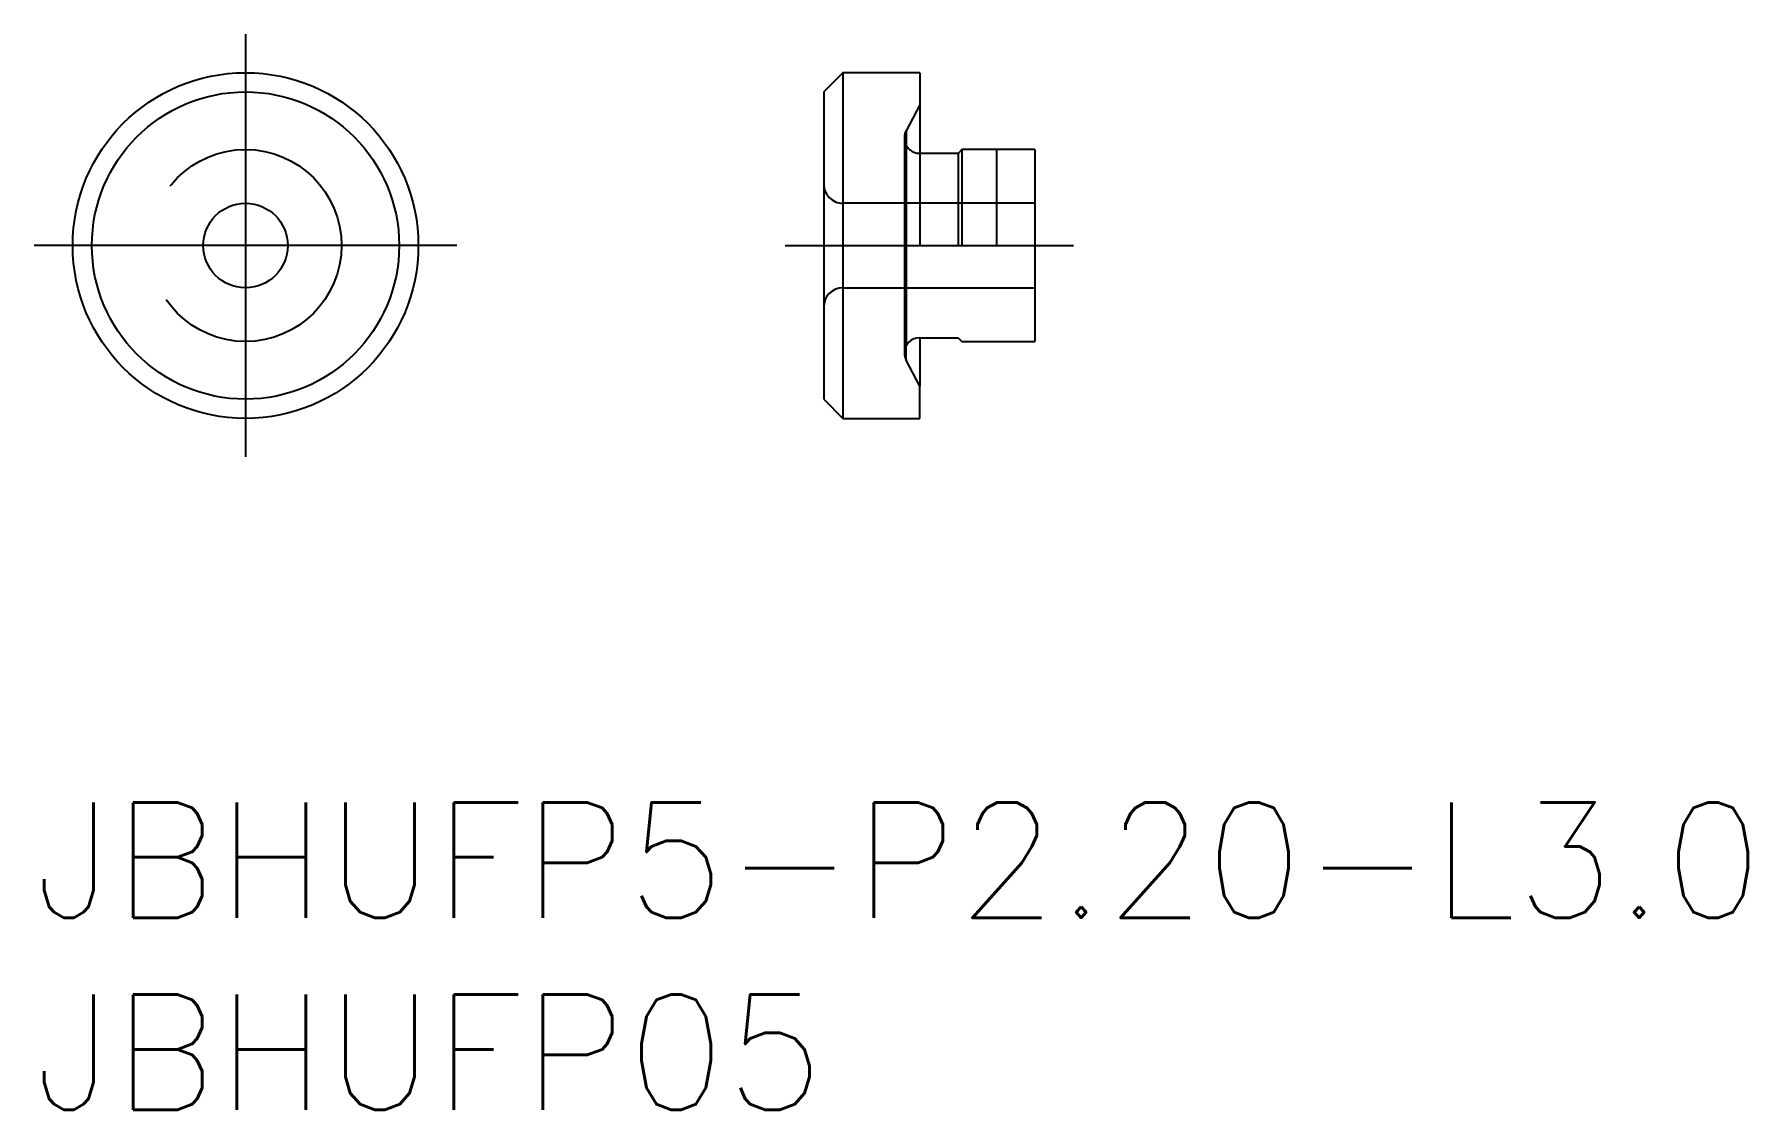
# Model space of a CAD drawing. Extents: x 0 to 44.6, y -8 to 20.
import ezdxf

# ---------------------------------------------------------------- set-up
doc = ezdxf.new("R2010")
doc.units = 0
doc.header["$LTSCALE"] = 0.5
doc.linetypes.add('CENTER', pattern=[50.8, 31.75, -6.35, 6.35, -6.35])
doc.linetypes.add('DASHED', pattern=[19.05, 12.7, -6.35])
for name, color, linetype in [('AM_0', 7, 'CONTINUOUS'), ('MSM_CENTER', 1, 'CENTER'), ('MSM_CONTINUOUS', 7, 'CONTINUOUS'), ('MSM_DASHED', 4, 'DASHED'), ('MSM_NARROW', 5, 'CONTINUOUS'), ('MSM_PART_NUMBER', 7, 'CONTINUOUS')]:
    doc.layers.add(name, color=color, linetype=linetype)
doc.styles.get("Standard").update_dxf_attribs({"font": 'txt.shx', "height": 1, "bigfont": 'bigfont.shx'})

# ---------------------------------------------------------------- blocks, each defined once
blk = doc.blocks.new('*U16')
at = {"layer": 'MSM_PART_NUMBER'}
blk.add_text('JBHUFP5-P2.20-L3.0', height=3, dxfattribs=at).set_placement((0, -3))
blk = doc.blocks.new('*U17')
at = {"layer": 'MSM_PART_NUMBER'}
blk.add_text('JBHUFP05', height=3, dxfattribs=at).set_placement((0, -8))

msp = doc.modelspace()

# ---------------------------------------------------------------- linework, layer by layer
at = {"layer": 'AM_0'}
for p, q in [((21.055, 19), (20.555, 18.5)), ((23.055, 19), (21.055, 19)), ((21.055, 19), (21.055, 14.5)), ((23.055, 19), (23.055, 14.5)), ((20.555, 18.5), (20.555, 10.5)), ((24.155, 17), (24.055, 16.9)), ((26.055, 17), (24.155, 17)), ((24.155, 17), (24.155, 14.5)), ((26.055, 17), (26.055, 12)), ((24.055, 16.9), (23.055, 16.9)), ((24.055, 16.9), (24.055, 14.5)), ((21.055, 13.4), (26.055, 13.4)), ((23.055, 12.1), (24.055, 12.1)), ((23.055, 12.1), (23.055, 10.834)), ((24.055, 12.1), (24.155, 12)), ((24.155, 12), (26.055, 12)), ((23.055, 10.834), (22.7, 11.515)), ((23.055, 10), (23.055, 10.834)), ((20.555, 10.5), (21.055, 10)), ((21.055, 10), (23.055, 10))]:
    msp.add_line(p, q, dxfattribs=at)
for centre, radius, start, end in [((21.055, 12.9), 0.5, 90, 180), ((23.055, 11.7), 0.4, 90, 180), ((23.055, 11.7), 0.4, 180, 207.5)]:
    msp.add_arc(centre, radius, start, end, dxfattribs=at)
at = {"layer": 'MSM_CENTER'}
for p, q in [((5.5, 20), (5.5, 9)), ((11, 14.5), (0, 14.5)), ((19.555, 14.5), (27.055, 14.5))]:
    msp.add_line(p, q, dxfattribs=at)
at = {"layer": 'MSM_CONTINUOUS'}
for radius in [4.5, 4, 1.1]:
    msp.add_circle((5.5, 14.5), radius, dxfattribs=at)
at = {"layer": 'MSM_DASHED'}
for p, q in [((23.055, 18.166), (22.7, 17.485)), ((22.7, 17.485), (22.7, 11.885)), ((22.655, 17.3), (22.655, 11.7)), ((26.055, 15.6), (21.055, 15.6)), ((21.055, 14.5), (21.055, 10)), ((22.7, 11.515), (22.7, 11.885))]:
    msp.add_line(p, q, dxfattribs=at)
msp.add_circle((5.5, 14.5), 2.5, dxfattribs=at)
for centre, radius, start in [((23.055, 17.3), 0.4, 152.5), ((21.055, 16.1), 0.5, 180)]:
    msp.add_arc(centre, radius, start, 270, dxfattribs=at)
at = {"layer": 'MSM_NARROW'}
msp.add_line((25.055, 17), (25.055, 14.5), dxfattribs=at)

# ---------------------------------------------------------------- block references
at = {"layer": 'MSM_CONTINUOUS'}
for name in ['*U16', '*U17']:
    msp.add_blockref(name, (0, 0), dxfattribs=at)

doc.saveas('drawing.dxf')
